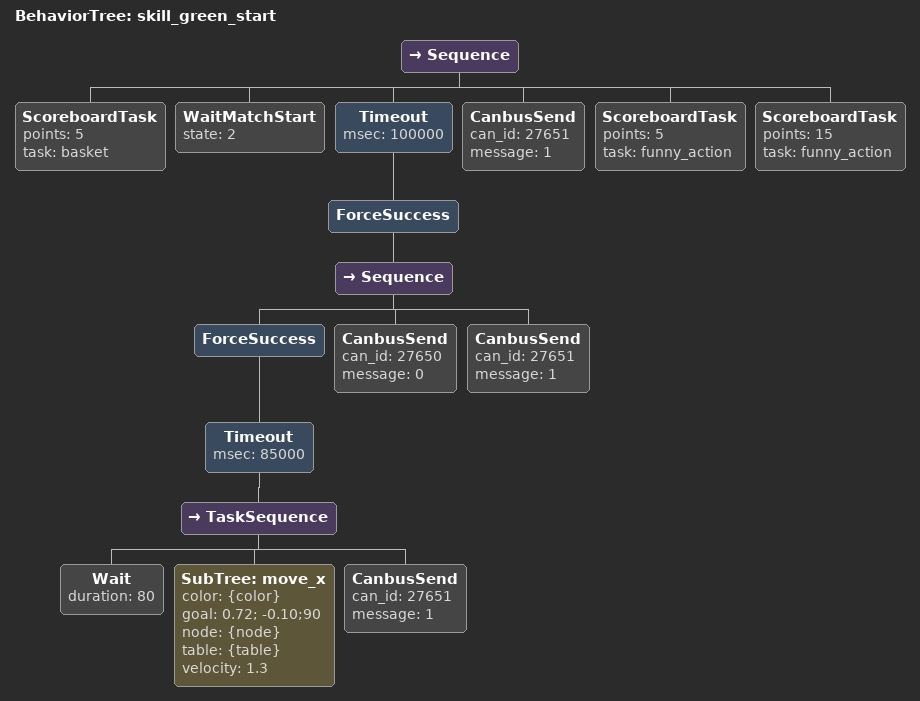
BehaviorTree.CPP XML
<?xml version="1.0" encoding="UTF-8"?>
<root BTCPP_format="4">
  <BehaviorTree ID="skill_green_start">
    <Sequence>
      <ScoreboardTask points="5"
                      task="basket"/>
      <WaitMatchStart state="2"/>
      <Timeout msec="100000">
        <ForceSuccess>
          <Sequence>
            <ForceSuccess>
              <Timeout msec="85000">
                <TaskSequence>
                  <Wait duration="80"/>
                  <SubTree ID="move_x"
                           color="{color}"
                           goal="0.72; -0.10;90"
                           node="{node}"
                           table="{table}"
                           velocity="1.3"/>
                  <CanbusSend can_id="27651"
                              message="1"/>
                </TaskSequence>
              </Timeout>
            </ForceSuccess>
            <CanbusSend can_id="27650"
                        message="0"/>
            <CanbusSend can_id="27651"
                        message="1"/>
          </Sequence>
        </ForceSuccess>
      </Timeout>
      <CanbusSend can_id="27651"
                  message="1"/>
      <ScoreboardTask points="5"
                      task="funny_action"/>
      <ScoreboardTask points="15"
                      task="funny_action"/>
    </Sequence>
  </BehaviorTree>

</root>
